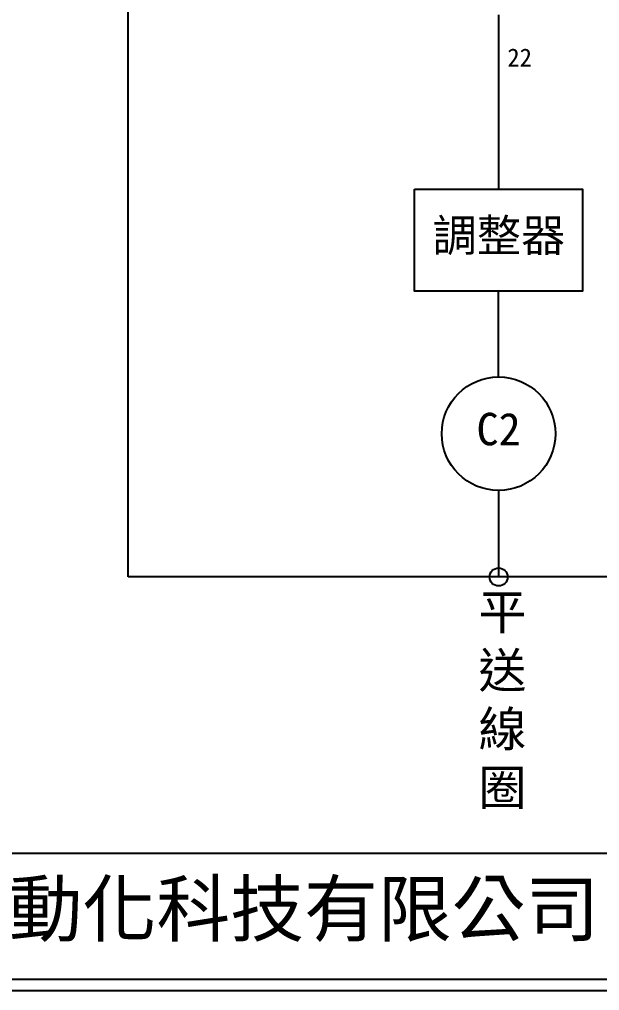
# Model space of a CAD drawing. Extents: x 10 to 297, y 3 to 207.
# Drawn here: x 74.3 to 138.7, y 3 to 110.8 of the extents above; entities that cross this region are included whole.
import ezdxf

# ---------------------------------------------------------------- set-up
doc = ezdxf.new("R2010")
doc.units = 0
doc.layers.get('0').update_dxf_attribs({"linetype": 'CONTINUOUS'})
doc.layers.add('圖框層', color=7, linetype='CONTINUOUS')
doc.layers.add('標尺寸層', color=3, linetype='CONTINUOUS')
doc.styles.add('CNS', font='romanc.shx', dxfattribs={"bigfont": 'chineset.shx'})
doc.styles.add('STSL', font='KAIU.TTF')

msp = doc.modelspace()

# ---------------------------------------------------------------- linework, layer by layer
for p, q in [((127.46, 111.3), (127.46, 91.96)), ((127.46, 71.11), (127.46, 80.64)), ((127.46, 58.51), (127.46, 48.91))]:
    msp.add_line(p, q)
msp.add_lwpolyline([(118.13, 91.96), (136.78, 91.96), (136.78, 80.64), (118.13, 80.64)], close=True)
msp.add_circle((127.46, 64.81), 6.3)
at = {"layer": '圖框層', "color": 7}
for p, q in [((11.25, 18.25), (295.75, 18.25)), ((11.25, 4.25), (295.75, 4.25)), ((10, 3), (297, 3))]:
    msp.add_line(p, q, dxfattribs=at)
at = {"layer": '標尺寸層', "color": 7}
for p, q in [((86.4, 48.91), (86.4, 129.12)), ((252.31, 48.91), (86.4, 48.91))]:
    msp.add_line(p, q, dxfattribs=at)
msp.add_circle((127.46, 48.91), 1, dxfattribs=at)

# ---------------------------------------------------------------- texts
at = {"layer": '圖框層', "color": 4, "style": 'STSL'}
for s, height, p in [('22', 2, (128.44, 105.57)), ('調整器', 3.6, (120.14, 85.02)), ('C2', 3.6, (125.01, 63.53)), ('泓陞自動化科技有限公司', 6, (48.6, 9.08))]:
    msp.add_text(s, height=height, dxfattribs=at).set_placement(p)
at = {"layer": '標尺寸層', "color": 7, "insert": (125.23, 46.99), "char_height": 3.9, "width": 5.4243, "attachment_point": 1, "style": 'CNS'}
msp.add_mtext('{\\fDFKai-SB|b0|i0|c136|p65;平送線圈}', dxfattribs=at)

doc.saveas('drawing.dxf')
